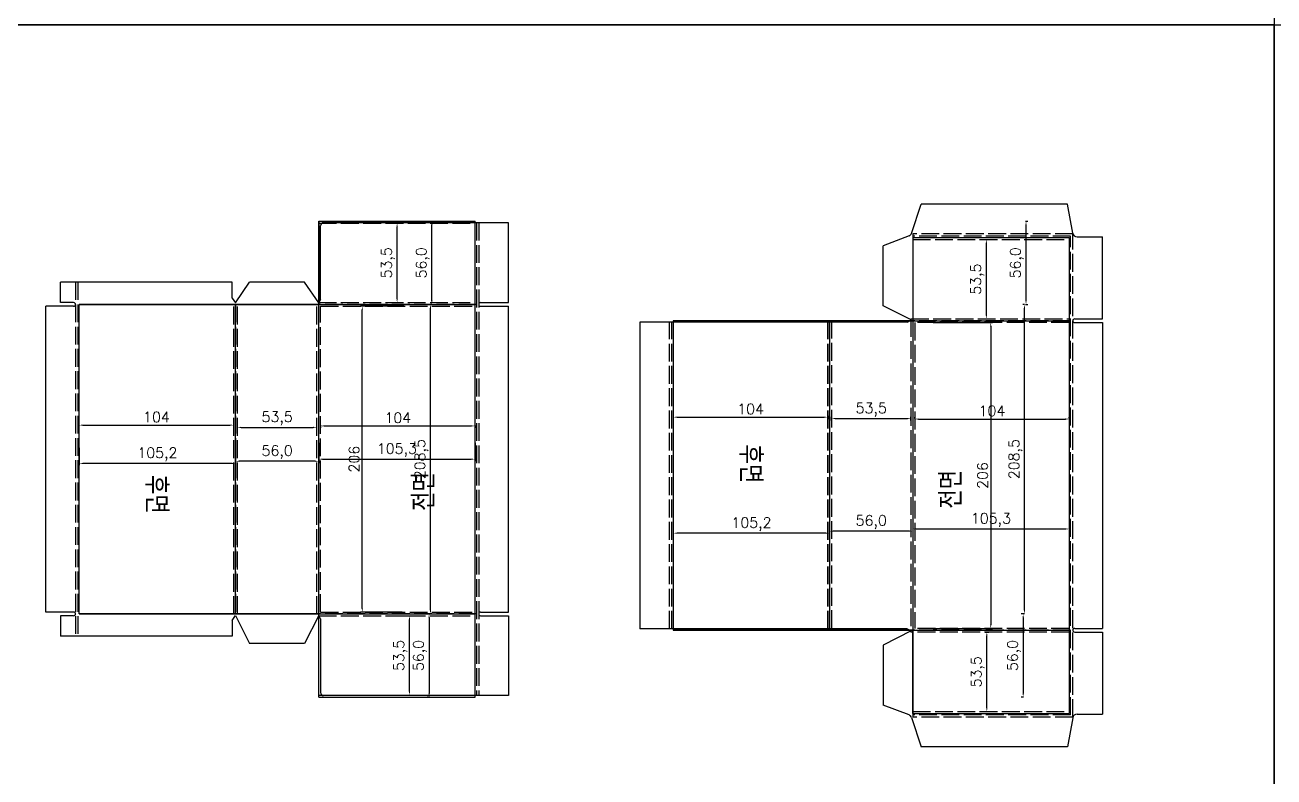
# Model space of a CAD drawing. Header units: millimetres. Extents: x 2179 to 11229, y 1198 to 3756.
# Drawn here: x 5838 to 6679, y 2129 to 2635 of the extents above; entities that cross this region are included whole.
import ezdxf

# ---------------------------------------------------------------- set-up
doc = ezdxf.new("R2010")
doc.units = ezdxf.units.MM
doc.linetypes.add('ACAD_ISO02W100', pattern=[15, 12, -3])
for name, color, linetype in [('기지', 7, 'Continuous'), ('인쇄지', 7, 'Continuous'), ('치수', 7, 'Continuous')]:
    doc.layers.add(name, color=color, linetype=linetype)
doc.styles.get("Standard").update_dxf_attribs({"font": 'txt.shx', "bigfont": 'zfhg.shx'})
doc.dimstyles.new('ISO-25', dxfattribs={"dimtxt": 2.5, "dimasz": 2.5, "dimexe": 1.25, "dimexo": 0.625, "dimtad": 1, "dimtxsty": 'Standard', "dimcen": 2.5, "dimadec": 0, "dimazin": 0, "dimtfac": 1, "dimtmove": 0, "dimatfit": 3, "dimfxl": 0, "dimarcsym": 0})

# ---------------------------------------------------------------- blocks, each defined once
blk = doc.blocks.new('*D247')
at = {"layer": 'DEFPOINTS', "color": 0}
for p in [(6448.6, 2434.72), (6448.6, 2228.72), (6488.08, 2228.72)]:
    blk.add_point(p, dxfattribs=at)
at = {"layer": '치수', "color": 0, "lineweight": -2}
for p, q in [((6449.22, 2434.72), (6489.33, 2434.72)), ((6488.08, 2432.22), (6488.08, 2231.22)), ((6449.22, 2228.72), (6489.33, 2228.72))]:
    blk.add_line(p, q, dxfattribs=at)
at = {"layer": '치수', "color": 0}
for points in [[(6487.66, 2432.22), (6488.49, 2432.22), (6488.08, 2434.72)], [(6487.66, 2231.22), (6488.49, 2231.22), (6488.08, 2228.72)]]:
    blk.add_solid(points, dxfattribs=at)
at = {"layer": '치수', "color": 0, "insert": (6482.58, 2331.72), "char_height": 7, "attachment_point": 5, "rotation": 90}
blk.add_mtext('206', dxfattribs=at)
blk = doc.blocks.new('*D248')
at = {"layer": 'DEFPOINTS', "color": 0}
for p in [(6483.72, 2226.22), (6485.45, 2226.22), (6482.63, 2172.72)]:
    blk.add_point(p, dxfattribs=at)
at = {"layer": '치수', "color": 0, "lineweight": -2}
for p, q in [((6484.34, 2226.22), (6486.7, 2226.22)), ((6485.45, 2175.22), (6485.45, 2223.72)), ((6483.25, 2172.72), (6486.7, 2172.72))]:
    blk.add_line(p, q, dxfattribs=at)
at = {"layer": '치수', "color": 0}
for points in [[(6485.03, 2223.72), (6485.87, 2223.72), (6485.45, 2226.22)], [(6485.03, 2175.22), (6485.87, 2175.22), (6485.45, 2172.72)]]:
    blk.add_solid(points, dxfattribs=at)
at = {"layer": '치수', "color": 0, "insert": (6479.37, 2199.47), "char_height": 7, "attachment_point": 5, "rotation": 90}
blk.add_mtext('53,5', dxfattribs=at)
blk = doc.blocks.new('*D246')
at = {"layer": 'DEFPOINTS', "color": 0}
for p in [(6484.66, 2490.72), (6485.14, 2490.72), (6484.66, 2437.22)]:
    blk.add_point(p, dxfattribs=at)
at = {"layer": '치수', "color": 0, "lineweight": -2}
for p, q in [((6485.29, 2490.72), (6486.39, 2490.72)), ((6485.14, 2439.72), (6485.14, 2488.22)), ((6485.29, 2437.22), (6486.39, 2437.22))]:
    blk.add_line(p, q, dxfattribs=at)
at = {"layer": '치수', "color": 0}
for points in [[(6484.72, 2488.22), (6485.56, 2488.22), (6485.14, 2490.72)], [(6484.72, 2439.72), (6485.56, 2439.72), (6485.14, 2437.22)]]:
    blk.add_solid(points, dxfattribs=at)
at = {"layer": '치수', "color": 0, "insert": (6479.06, 2463.97), "char_height": 7, "attachment_point": 5, "rotation": 90}
blk.add_mtext('53,5', dxfattribs=at)
blk = doc.blocks.new('*D249')
at = {"layer": 'DEFPOINTS', "color": 0}
for p in [(6436.87, 2369.52), (6540.87, 2369.74), (6540.87, 2369.52)]:
    blk.add_point(p, dxfattribs=at)
at = {"layer": '치수', "color": 0, "lineweight": -2}
for p, q in [((6436.87, 2370.14), (6436.87, 2370.99)), ((6439.37, 2369.74), (6538.37, 2369.74)), ((6540.87, 2370.14), (6540.87, 2370.99))]:
    blk.add_line(p, q, dxfattribs=at)
at = {"layer": '치수', "color": 0}
for points in [[(6439.37, 2370.15), (6439.37, 2369.32), (6436.87, 2369.74)], [(6538.37, 2370.15), (6538.37, 2369.32), (6540.87, 2369.74)]]:
    blk.add_solid(points, dxfattribs=at)
at = {"layer": '치수', "color": 0, "insert": (6488.87, 2375.24), "char_height": 7, "attachment_point": 5}
blk.add_mtext('104', dxfattribs=at)
blk = doc.blocks.new('*D250')
at = {"layer": 'DEFPOINTS', "color": 0}
for p in [(6274.37, 2372.45), (6378.37, 2372.45), (6378.37, 2371)]:
    blk.add_point(p, dxfattribs=at)
at = {"layer": '치수', "color": 0, "lineweight": -2}
for p, q in [((6274.37, 2371.83), (6274.37, 2369.75)), ((6378.37, 2371.83), (6378.37, 2369.75)), ((6276.87, 2371), (6375.87, 2371))]:
    blk.add_line(p, q, dxfattribs=at)
at = {"layer": '치수', "color": 0}
for points in [[(6276.87, 2371.42), (6276.87, 2370.59), (6274.37, 2371)], [(6375.87, 2371.42), (6375.87, 2370.59), (6378.37, 2371)]]:
    blk.add_solid(points, dxfattribs=at)
at = {"layer": '치수', "color": 0, "insert": (6326.37, 2376.5), "char_height": 7, "attachment_point": 5}
blk.add_mtext('104', dxfattribs=at)
blk = doc.blocks.new('*D251')
at = {"layer": 'DEFPOINTS', "color": 0}
for p in [(6380.87, 2368.14), (6434.37, 2370.03), (6434.37, 2368.14)]:
    blk.add_point(p, dxfattribs=at)
at = {"layer": '치수', "color": 0, "lineweight": -2}
for p, q in [((6380.87, 2368.77), (6380.87, 2371.28)), ((6383.37, 2370.03), (6431.87, 2370.03)), ((6434.37, 2368.77), (6434.37, 2371.28))]:
    blk.add_line(p, q, dxfattribs=at)
at = {"layer": '치수', "color": 0}
for points in [[(6383.37, 2370.45), (6383.37, 2369.61), (6380.87, 2370.03)], [(6431.87, 2370.45), (6431.87, 2369.61), (6434.37, 2370.03)]]:
    blk.add_solid(points, dxfattribs=at)
at = {"layer": '치수', "color": 0, "insert": (6407.62, 2376.11), "char_height": 7, "attachment_point": 5}
blk.add_mtext('53,5', dxfattribs=at)
blk = doc.blocks.new('*D252')
at = {"layer": 'DEFPOINTS', "color": 0}
for p in [(5874.36, 2363.37), (5978.36, 2365.63), (5978.36, 2363.37)]:
    blk.add_point(p, dxfattribs=at)
at = {"layer": '치수', "color": 0, "lineweight": -2}
for p, q in [((5874.36, 2364), (5874.36, 2366.88)), ((5876.86, 2365.63), (5975.86, 2365.63)), ((5978.36, 2364), (5978.36, 2366.88))]:
    blk.add_line(p, q, dxfattribs=at)
at = {"layer": '치수', "color": 0}
for points in [[(5876.86, 2366.05), (5876.86, 2365.22), (5874.36, 2365.63)], [(5975.86, 2366.05), (5975.86, 2365.22), (5978.36, 2365.63)]]:
    blk.add_solid(points, dxfattribs=at)
at = {"layer": '치수', "color": 0, "insert": (5926.36, 2371.13), "char_height": 7, "attachment_point": 5}
blk.add_mtext('104', dxfattribs=at)
blk = doc.blocks.new('*D253')
at = {"layer": 'DEFPOINTS', "color": 0}
for p in [(5980.86, 2363.68), (6034.36, 2364.12), (6034.36, 2361.42)]:
    blk.add_point(p, dxfattribs=at)
at = {"layer": '치수', "color": 0, "lineweight": -2}
for p, q in [((5980.86, 2364.3), (5980.86, 2365.37)), ((5983.36, 2364.12), (6031.86, 2364.12)), ((6034.36, 2362.04), (6034.36, 2365.37))]:
    blk.add_line(p, q, dxfattribs=at)
at = {"layer": '치수', "color": 0}
for points in [[(5983.36, 2364.54), (5983.36, 2363.7), (5980.86, 2364.12)], [(6031.86, 2364.54), (6031.86, 2363.7), (6034.36, 2364.12)]]:
    blk.add_solid(points, dxfattribs=at)
at = {"layer": '치수', "color": 0, "insert": (6007.61, 2370.2), "char_height": 7, "attachment_point": 5}
blk.add_mtext('53,5', dxfattribs=at)
blk = doc.blocks.new('*D254')
at = {"layer": 'DEFPOINTS', "color": 0}
for p in [(6036.86, 2366.08), (6140.86, 2366.08), (6140.86, 2365.08)]:
    blk.add_point(p, dxfattribs=at)
at = {"layer": '치수', "color": 0, "lineweight": -2}
for p, q in [((6036.86, 2365.45), (6036.86, 2363.83)), ((6039.36, 2365.08), (6138.36, 2365.08)), ((6140.86, 2365.45), (6140.86, 2363.83))]:
    blk.add_line(p, q, dxfattribs=at)
at = {"layer": '치수', "color": 0}
for points in [[(6039.36, 2365.5), (6039.36, 2364.67), (6036.86, 2365.08)], [(6138.36, 2365.5), (6138.36, 2364.67), (6140.86, 2365.08)]]:
    blk.add_solid(points, dxfattribs=at)
at = {"layer": '치수', "color": 0, "insert": (6088.86, 2370.58), "char_height": 7, "attachment_point": 5}
blk.add_mtext('104', dxfattribs=at)
blk = doc.blocks.new('*D255')
at = {"layer": 'DEFPOINTS', "color": 0}
for p in [(6085.52, 2501.7), (6088.38, 2501.7), (6085.52, 2448.2)]:
    blk.add_point(p, dxfattribs=at)
at = {"layer": '치수', "color": 0, "lineweight": -2}
for p, q in [((6086.15, 2501.7), (6089.63, 2501.7)), ((6088.38, 2450.7), (6088.38, 2499.2)), ((6086.15, 2448.2), (6089.63, 2448.2))]:
    blk.add_line(p, q, dxfattribs=at)
at = {"layer": '치수', "color": 0}
for points in [[(6087.96, 2499.2), (6088.8, 2499.2), (6088.38, 2501.7)], [(6087.96, 2450.7), (6088.8, 2450.7), (6088.38, 2448.2)]]:
    blk.add_solid(points, dxfattribs=at)
at = {"layer": '치수', "color": 0, "insert": (6082.3, 2474.95), "char_height": 7, "attachment_point": 5, "rotation": 90}
blk.add_mtext('53,5', dxfattribs=at)
blk = doc.blocks.new('*D256')
at = {"layer": 'DEFPOINTS', "color": 0}
for p in [(6087.74, 2237.2), (6096.71, 2237.2), (6087.74, 2183.7)]:
    blk.add_point(p, dxfattribs=at)
at = {"layer": '치수', "color": 0, "lineweight": -2}
for p, q in [((6088.36, 2237.2), (6097.96, 2237.2)), ((6096.71, 2186.2), (6096.71, 2234.7)), ((6088.36, 2183.7), (6097.96, 2183.7))]:
    blk.add_line(p, q, dxfattribs=at)
at = {"layer": '치수', "color": 0}
for points in [[(6096.29, 2234.7), (6097.12, 2234.7), (6096.71, 2237.2)], [(6096.29, 2186.2), (6097.12, 2186.2), (6096.71, 2183.7)]]:
    blk.add_solid(points, dxfattribs=at)
at = {"layer": '치수', "color": 0, "insert": (6090.62, 2210.45), "char_height": 7, "attachment_point": 5, "rotation": 90}
blk.add_mtext('53,5', dxfattribs=at)
blk = doc.blocks.new('*D263')
at = {"layer": 'DEFPOINTS', "color": 0}
for p in [(6064.94, 2445.7), (6093.62, 2445.7), (6092.37, 2239.7)]:
    blk.add_point(p, dxfattribs=at)
at = {"layer": '치수', "color": 0, "lineweight": -2}
for p, q in [((6092.99, 2445.7), (6063.69, 2445.7)), ((6064.94, 2242.2), (6064.94, 2443.2)), ((6091.75, 2239.7), (6063.69, 2239.7))]:
    blk.add_line(p, q, dxfattribs=at)
at = {"layer": '치수', "color": 0}
for points in [[(6064.52, 2443.2), (6065.36, 2443.2), (6064.94, 2445.7)], [(6064.52, 2242.2), (6065.36, 2242.2), (6064.94, 2239.7)]]:
    blk.add_solid(points, dxfattribs=at)
at = {"layer": '치수', "color": 0, "insert": (6059.44, 2342.7), "char_height": 7, "attachment_point": 5, "rotation": 90}
blk.add_mtext('206', dxfattribs=at)
blk = doc.blocks.new('*D582')
at = {"layer": 'DEFPOINTS', "color": 0}
for p in [(6110.87, 2446.95), (6111.35, 2446.95), (6111.35, 2238.45)]:
    blk.add_point(p, dxfattribs=at)
at = {"layer": '치수', "color": 0, "lineweight": -2}
for p, q in [((6110.72, 2446.95), (6109.62, 2446.95)), ((6110.87, 2240.95), (6110.87, 2444.45)), ((6110.72, 2238.45), (6109.62, 2238.45))]:
    blk.add_line(p, q, dxfattribs=at)
at = {"layer": '치수', "color": 0}
for points in [[(6110.45, 2444.45), (6111.28, 2444.45), (6110.87, 2446.95)], [(6110.45, 2240.95), (6111.28, 2240.95), (6110.87, 2238.45)]]:
    blk.add_solid(points, dxfattribs=at)
at = {"layer": '치수', "color": 0, "insert": (6104.78, 2342.7), "char_height": 7, "attachment_point": 5, "rotation": 90}
blk.add_mtext('208,5', dxfattribs=at)
blk = doc.blocks.new('*D583')
at = {"layer": 'DEFPOINTS', "color": 0}
for p in [(6110.87, 2502.95), (6111.83, 2502.95), (6110.87, 2446.95)]:
    blk.add_point(p, dxfattribs=at)
at = {"layer": '치수', "color": 0, "lineweight": -2}
for p, q in [((6111.49, 2502.95), (6113.08, 2502.95)), ((6111.83, 2449.45), (6111.83, 2500.45)), ((6111.49, 2446.95), (6113.08, 2446.95))]:
    blk.add_line(p, q, dxfattribs=at)
at = {"layer": '치수', "color": 0}
for points in [[(6111.41, 2500.45), (6112.24, 2500.45), (6111.83, 2502.95)], [(6111.41, 2449.45), (6112.24, 2449.45), (6111.83, 2446.95)]]:
    blk.add_solid(points, dxfattribs=at)
at = {"layer": '치수', "color": 0, "insert": (6105.74, 2474.95), "char_height": 7, "attachment_point": 5, "rotation": 90}
blk.add_mtext('56,0', dxfattribs=at)
blk = doc.blocks.new('*D584')
at = {"layer": 'DEFPOINTS', "color": 0}
for p in [(6110.87, 2238.45), (6109.91, 2182.45), (6110.87, 2182.45)]:
    blk.add_point(p, dxfattribs=at)
at = {"layer": '치수', "color": 0, "lineweight": -2}
for p, q in [((6110.24, 2238.45), (6108.66, 2238.45)), ((6109.91, 2235.95), (6109.91, 2184.95)), ((6110.24, 2182.45), (6108.66, 2182.45))]:
    blk.add_line(p, q, dxfattribs=at)
at = {"layer": '치수', "color": 0}
for points in [[(6109.49, 2235.95), (6110.32, 2235.95), (6109.91, 2238.45)], [(6109.49, 2184.95), (6110.32, 2184.95), (6109.91, 2182.45)]]:
    blk.add_solid(points, dxfattribs=at)
at = {"layer": '치수', "color": 0, "insert": (6103.82, 2210.45), "char_height": 7, "attachment_point": 5, "rotation": 90}
blk.add_mtext('56,0', dxfattribs=at)
blk = doc.blocks.new('*D585')
at = {"layer": 'DEFPOINTS', "color": 0}
for p in [(5979.61, 2342.7), (5979.61, 2341.3), (6035.61, 2342.7)]:
    blk.add_point(p, dxfattribs=at)
at = {"layer": '치수', "color": 0, "lineweight": -2}
for p, q in [((5979.61, 2342.07), (5979.61, 2340.05)), ((6033.11, 2341.3), (5982.11, 2341.3)), ((6035.61, 2342.07), (6035.61, 2340.05))]:
    blk.add_line(p, q, dxfattribs=at)
at = {"layer": '치수', "color": 0}
for points in [[(5982.11, 2341.72), (5982.11, 2340.89), (5979.61, 2341.3)], [(6033.11, 2341.72), (6033.11, 2340.89), (6035.61, 2341.3)]]:
    blk.add_solid(points, dxfattribs=at)
at = {"layer": '치수', "color": 0, "insert": (6007.61, 2347.39), "char_height": 7, "attachment_point": 5}
blk.add_mtext('56,0', dxfattribs=at)
blk = doc.blocks.new('*D586')
at = {"layer": 'DEFPOINTS', "color": 0}
for p in [(5874.36, 2350.89), (5979.61, 2350.89), (5874.36, 2339.87)]:
    blk.add_point(p, dxfattribs=at)
at = {"layer": '치수', "color": 0, "lineweight": -2}
for p, q in [((5874.36, 2350.26), (5874.36, 2338.62)), ((5979.61, 2350.26), (5979.61, 2338.62)), ((5977.11, 2339.87), (5876.86, 2339.87))]:
    blk.add_line(p, q, dxfattribs=at)
at = {"layer": '치수', "color": 0}
for points in [[(5876.86, 2340.28), (5876.86, 2339.45), (5874.36, 2339.87)], [(5977.11, 2340.28), (5977.11, 2339.45), (5979.61, 2339.87)]]:
    blk.add_solid(points, dxfattribs=at)
at = {"layer": '치수', "color": 0, "insert": (5926.98, 2345.95), "char_height": 7, "attachment_point": 5}
blk.add_mtext('105,2', dxfattribs=at)
blk = doc.blocks.new('*D587')
at = {"layer": 'DEFPOINTS', "color": 0}
for p in [(6035.61, 2354.24), (6140.86, 2354.24), (6140.86, 2342.7)]:
    blk.add_point(p, dxfattribs=at)
at = {"layer": '치수', "color": 0, "lineweight": -2}
for p, q in [((6035.61, 2353.62), (6035.61, 2341.45)), ((6140.86, 2353.62), (6140.86, 2341.45)), ((6038.11, 2342.7), (6138.36, 2342.7))]:
    blk.add_line(p, q, dxfattribs=at)
at = {"layer": '치수', "color": 0}
for points in [[(6038.11, 2343.12), (6038.11, 2342.28), (6035.61, 2342.7)], [(6138.36, 2343.12), (6138.36, 2342.28), (6140.86, 2342.7)]]:
    blk.add_solid(points, dxfattribs=at)
at = {"layer": '치수', "color": 0, "insert": (6088.23, 2348.78), "char_height": 7, "attachment_point": 5}
blk.add_mtext('105,3', dxfattribs=at)
blk = doc.blocks.new('*D588')
at = {"layer": 'DEFPOINTS', "color": 0}
for p in [(6510.88, 2446.95), (6511.36, 2446.95), (6511.36, 2238.45)]:
    blk.add_point(p, dxfattribs=at)
at = {"layer": '치수', "color": 0, "lineweight": -2}
for p, q in [((6510.73, 2446.95), (6509.63, 2446.95)), ((6510.88, 2240.95), (6510.88, 2444.45)), ((6510.73, 2238.45), (6509.63, 2238.45))]:
    blk.add_line(p, q, dxfattribs=at)
at = {"layer": '치수', "color": 0}
for points in [[(6510.46, 2444.45), (6511.29, 2444.45), (6510.88, 2446.95)], [(6510.46, 2240.95), (6511.29, 2240.95), (6510.88, 2238.45)]]:
    blk.add_solid(points, dxfattribs=at)
at = {"layer": '치수', "color": 0, "insert": (6504.79, 2342.7), "char_height": 7, "attachment_point": 5, "rotation": 90}
blk.add_mtext('208,5', dxfattribs=at)
blk = doc.blocks.new('*D589')
at = {"layer": 'DEFPOINTS', "color": 0}
for p in [(6510.88, 2502.95), (6511.84, 2502.95), (6510.88, 2446.95)]:
    blk.add_point(p, dxfattribs=at)
at = {"layer": '치수', "color": 0, "lineweight": -2}
for p, q in [((6511.5, 2502.95), (6513.09, 2502.95)), ((6511.84, 2449.45), (6511.84, 2500.45)), ((6511.5, 2446.95), (6513.09, 2446.95))]:
    blk.add_line(p, q, dxfattribs=at)
at = {"layer": '치수', "color": 0}
for points in [[(6511.42, 2500.45), (6512.25, 2500.45), (6511.84, 2502.95)], [(6511.42, 2449.45), (6512.25, 2449.45), (6511.84, 2446.95)]]:
    blk.add_solid(points, dxfattribs=at)
at = {"layer": '치수', "color": 0, "insert": (6505.75, 2474.95), "char_height": 7, "attachment_point": 5, "rotation": 90}
blk.add_mtext('56,0', dxfattribs=at)
blk = doc.blocks.new('*D593')
at = {"layer": 'DEFPOINTS', "color": 0}
for p in [(6435.62, 2307.24), (6540.87, 2307.24), (6540.87, 2295.69)]:
    blk.add_point(p, dxfattribs=at)
at = {"layer": '치수', "color": 0, "lineweight": -2}
for p, q in [((6435.62, 2306.61), (6435.62, 2294.44)), ((6540.87, 2306.61), (6540.87, 2294.44)), ((6438.12, 2295.69), (6538.37, 2295.69))]:
    blk.add_line(p, q, dxfattribs=at)
at = {"layer": '치수', "color": 0}
for points in [[(6438.12, 2296.11), (6438.12, 2295.28), (6435.62, 2295.69)], [(6538.37, 2296.11), (6538.37, 2295.28), (6540.87, 2295.69)]]:
    blk.add_solid(points, dxfattribs=at)
at = {"layer": '치수', "color": 0, "insert": (6488.24, 2301.78), "char_height": 7, "attachment_point": 5}
blk.add_mtext('105,3', dxfattribs=at)
blk = doc.blocks.new('*D591')
at = {"layer": 'DEFPOINTS', "color": 0}
for p in [(6379.62, 2295.69), (6379.62, 2294.3), (6435.62, 2295.69)]:
    blk.add_point(p, dxfattribs=at)
at = {"layer": '치수', "color": 0, "lineweight": -2}
for p, q in [((6379.62, 2295.07), (6379.62, 2293.05)), ((6433.12, 2294.3), (6382.12, 2294.3)), ((6435.62, 2295.07), (6435.62, 2293.05))]:
    blk.add_line(p, q, dxfattribs=at)
at = {"layer": '치수', "color": 0}
for points in [[(6382.12, 2294.71), (6382.12, 2293.88), (6379.62, 2294.3)], [(6433.12, 2294.71), (6433.12, 2293.88), (6435.62, 2294.3)]]:
    blk.add_solid(points, dxfattribs=at)
at = {"layer": '치수', "color": 0, "insert": (6407.62, 2300.38), "char_height": 7, "attachment_point": 5}
blk.add_mtext('56,0', dxfattribs=at)
blk = doc.blocks.new('*D592')
at = {"layer": 'DEFPOINTS', "color": 0}
for p in [(6274.37, 2303.88), (6379.62, 2303.88), (6274.37, 2292.86)]:
    blk.add_point(p, dxfattribs=at)
at = {"layer": '치수', "color": 0, "lineweight": -2}
for p, q in [((6274.37, 2303.26), (6274.37, 2291.61)), ((6379.62, 2303.26), (6379.62, 2291.61)), ((6377.12, 2292.86), (6276.87, 2292.86))]:
    blk.add_line(p, q, dxfattribs=at)
at = {"layer": '치수', "color": 0}
for points in [[(6276.87, 2293.28), (6276.87, 2292.44), (6274.37, 2292.86)], [(6377.12, 2293.28), (6377.12, 2292.44), (6379.62, 2292.86)]]:
    blk.add_solid(points, dxfattribs=at)
at = {"layer": '치수', "color": 0, "insert": (6326.99, 2298.94), "char_height": 7, "attachment_point": 5}
blk.add_mtext('105,2', dxfattribs=at)
blk = doc.blocks.new('*D590')
at = {"layer": 'DEFPOINTS', "color": 0}
for p in [(6510.88, 2238.45), (6509.92, 2182.45), (6510.88, 2182.45)]:
    blk.add_point(p, dxfattribs=at)
at = {"layer": '치수', "color": 0, "lineweight": -2}
for p, q in [((6510.25, 2238.45), (6508.67, 2238.45)), ((6509.92, 2235.95), (6509.92, 2184.95)), ((6510.25, 2182.45), (6508.67, 2182.45))]:
    blk.add_line(p, q, dxfattribs=at)
at = {"layer": '치수', "color": 0}
for points in [[(6509.5, 2235.95), (6510.34, 2235.95), (6509.92, 2238.45)], [(6509.5, 2184.95), (6510.34, 2184.95), (6509.92, 2182.45)]]:
    blk.add_solid(points, dxfattribs=at)
at = {"layer": '치수', "color": 0, "insert": (6503.84, 2210.45), "char_height": 7, "attachment_point": 5, "rotation": 90}
blk.add_mtext('56,0', dxfattribs=at)

msp = doc.modelspace()

# ---------------------------------------------------------------- linework, layer by layer
at = {"color": 6}
for points in [[(5328.818, 3235.181), (6678.818, 3235.181), (6678.818, 2635.181), (5328.818, 2635.181)], [(5328.818, 2635.181), (6678.818, 2635.181), (6678.818, 2035.181), (5328.818, 2035.181)], [(6678.818, 2635.181), (8028.818, 2635.181), (8028.818, 2035.181), (6678.818, 2035.181)]]:
    msp.add_lwpolyline(points, close=True, dxfattribs=at)
at = {"layer": '기지', "color": 3}
for p, q in [((6035.607, 2182.449), (6035.607, 2502.949)), ((6035.607, 2502.949), (6140.857, 2502.949)), ((6435.618, 2491.971), (6435.618, 2171.471)), ((6435.618, 2491.971), (6540.868, 2491.971)), ((5874.357, 2446.949), (6140.857, 2446.949)), ((5979.607, 2238.449), (5979.607, 2446.949)), ((6274.368, 2435.971), (6540.868, 2435.971)), ((6379.618, 2435.971), (6379.618, 2227.471)), ((5874.357, 2238.449), (6140.857, 2238.449)), ((6274.368, 2227.471), (6540.868, 2227.471)), ((6035.607, 2182.449), (6140.857, 2182.449)), ((6435.618, 2171.471), (6540.868, 2171.471))]:
    msp.add_line(p, q, dxfattribs=at)
at = {"layer": '기지'}
for p, q in [((6035.607, 2502.949), (6140.857, 2502.949)), ((6035.607, 2502.949), (6035.607, 2446.949)), ((6140.857, 2182.449), (6140.857, 2502.949)), ((6435.618, 2491.971), (6435.618, 2435.971)), ((6435.618, 2491.971), (6540.868, 2491.971)), ((6540.868, 2491.971), (6540.868, 2171.471)), ((6035.607, 2446.949), (5874.357, 2446.949)), ((5874.357, 2238.449), (5874.357, 2446.949)), ((6274.368, 2435.971), (6274.368, 2227.471)), ((6435.618, 2435.971), (6274.368, 2435.971)), ((6035.607, 2238.449), (5874.357, 2238.449)), ((6035.607, 2182.449), (6035.607, 2238.449)), ((6435.618, 2227.471), (6274.368, 2227.471)), ((6435.618, 2171.471), (6435.618, 2227.471)), ((6035.607, 2182.449), (6140.857, 2182.449)), ((6435.618, 2171.471), (6540.868, 2171.471))]:
    msp.add_line(p, q, dxfattribs=at)
at = {"layer": '인쇄지', "color": 6}
for p, q in [((6434.816, 2494.807), (6441.259, 2514.471)), ((6539.666, 2514.471), (6441.259, 2514.471)), ((6543.27, 2494.927), (6539.666, 2514.471)), ((6036.857, 2450.257), (6036.857, 2499.949)), ((6163.357, 2501.949), (6038.857, 2501.949)), ((6163.357, 2448.199), (6163.357, 2501.949)), ((6433.062, 2493.034), (6415.618, 2486.425)), ((6546.221, 2492.471), (6563.368, 2492.471)), ((6563.368, 2437.221), (6563.368, 2492.471)), ((6415.618, 2445.967), (6415.618, 2486.425)), ((5977.357, 2461.949), (5861.857, 2461.949)), ((5861.857, 2448.199), (5861.857, 2461.949)), ((5977.357, 2451.257), (5977.357, 2461.949)), ((5979.607, 2447.949), (5989.103, 2461.949)), ((6026.111, 2461.949), (5989.103, 2461.949)), ((6035.607, 2447.949), (6026.111, 2461.949)), ((5870.607, 2448.199), (5861.857, 2448.199)), ((5977.357, 2451.257), (5979.607, 2447.949)), ((6036.857, 2450.257), (6035.607, 2447.949)), ((6144.607, 2448.199), (6163.357, 2448.199)), ((5851.857, 2239.699), (5851.857, 2445.699)), ((5870.607, 2445.699), (5851.857, 2445.699)), ((6144.607, 2445.699), (6163.357, 2445.699)), ((6163.357, 2239.699), (6163.357, 2445.699)), ((6434.618, 2436.471), (6415.618, 2445.967)), ((6251.868, 2434.971), (6251.868, 2228.471)), ((6431.848, 2434.971), (6251.868, 2434.971)), ((6431.848, 2434.971), (6434.618, 2436.471)), ((6544.618, 2437.221), (6563.368, 2437.221)), ((6544.618, 2434.721), (6563.368, 2434.721)), ((6563.368, 2434.721), (6563.368, 2228.721)), ((5870.607, 2239.699), (5851.857, 2239.699)), ((5861.857, 2237.199), (5861.857, 2223.449)), ((5870.607, 2237.199), (5861.857, 2237.199)), ((5977.357, 2234.141), (5979.607, 2237.449)), ((5979.607, 2237.449), (5989.103, 2218.449)), ((6035.607, 2237.449), (6026.111, 2218.449)), ((6036.857, 2235.141), (6035.607, 2237.449)), ((6144.607, 2239.699), (6163.357, 2239.699)), ((6144.607, 2237.199), (6163.357, 2237.199)), ((6163.357, 2237.199), (6163.357, 2183.449)), ((5977.357, 2234.141), (5977.357, 2223.449)), ((6036.857, 2235.141), (6036.857, 2185.449)), ((6544.618, 2228.721), (6563.368, 2228.721)), ((5977.357, 2223.449), (5861.857, 2223.449)), ((6431.848, 2228.471), (6251.868, 2228.471)), ((6434.618, 2226.971), (6415.618, 2217.475)), ((6431.848, 2228.471), (6434.618, 2226.971)), ((6544.618, 2226.221), (6563.368, 2226.221)), ((6563.368, 2226.221), (6563.368, 2170.971)), ((6026.111, 2218.449), (5989.103, 2218.449)), ((6415.618, 2217.475), (6415.618, 2177.017)), ((6163.357, 2183.449), (6038.857, 2183.449)), ((6433.062, 2170.408), (6415.618, 2177.017)), ((6546.221, 2170.971), (6563.368, 2170.971)), ((6434.816, 2168.635), (6441.259, 2148.971)), ((6543.27, 2168.515), (6539.666, 2148.971)), ((6539.666, 2148.971), (6441.259, 2148.971))]:
    msp.add_line(p, q, dxfattribs=at)
at = {"layer": '인쇄지', "color": 4, "linetype": 'ACAD_ISO02W100'}
for p, q in [((6141.857, 2501.949), (6141.857, 2183.449)), ((6143.357, 2501.949), (6143.357, 2183.449)), ((6435.618, 2494.471), (6435.618, 2168.971)), ((6543.368, 2494.471), (6435.618, 2494.471)), ((6541.868, 2492.971), (6435.618, 2492.971)), ((6541.868, 2170.471), (6541.868, 2492.971)), ((6543.368, 2168.971), (6543.368, 2494.471)), ((5871.857, 2461.949), (5871.857, 2223.449)), ((5873.357, 2461.949), (5873.357, 2223.449)), ((6141.857, 2446.949), (5871.857, 2446.949)), ((5979.607, 2446.949), (5979.607, 2239.449)), ((6035.607, 2238.449), (6035.607, 2446.949)), ((6271.868, 2228.471), (6271.868, 2434.971)), ((6273.368, 2228.471), (6273.368, 2434.971)), ((6379.618, 2228.471), (6379.618, 2434.971)), ((6541.868, 2435.971), (6435.618, 2435.971)), ((6141.857, 2238.449), (5871.857, 2238.449)), ((6541.868, 2227.471), (6435.618, 2227.471)), ((6541.868, 2170.471), (6435.618, 2170.471)), ((6543.368, 2168.971), (6435.618, 2168.971))]:
    msp.add_line(p, q, dxfattribs=at)
at = {"layer": '인쇄지', "color": 6}
for centre, radius, start, end in [((6038.857, 2499.949), 2, 90, 180), ((6431.999, 2495.84), 3, 290.750077, 339.856044), ((6546.221, 2495.471), 3, 190.45046, 270), ((5870.607, 2446.949), 1.25, 270, 90), ((6144.607, 2446.949), 1.25, 90, 270), ((6544.618, 2435.971), 1.25, 90, 270), ((5870.607, 2238.449), 1.25, 270, 90), ((6144.607, 2238.449), 1.25, 90, 270), ((6544.618, 2227.471), 1.25, 90, 270), ((6038.857, 2185.449), 2, 180, 270), ((6431.999, 2167.602), 3, 20.143956, 69.249923), ((6546.221, 2167.971), 3, 90, 169.54954)]:
    msp.add_arc(centre, radius, start, end, dxfattribs=at)
at = {"layer": '치수', "color": 2, "linetype": 'ACAD_ISO02W100'}
for p, q in [((6035.607, 2501.699), (6140.857, 2501.699)), ((6435.618, 2490.721), (6540.868, 2490.721)), ((6035.607, 2448.199), (6140.857, 2448.199)), ((5978.357, 2238.449), (5978.357, 2446.949)), ((5980.857, 2238.449), (5980.857, 2446.949)), ((6034.357, 2238.449), (6034.357, 2446.949)), ((6036.857, 2239.699), (6036.857, 2445.699)), ((6036.857, 2445.699), (6140.857, 2445.699)), ((6378.368, 2228.471), (6378.368, 2434.971)), ((6380.868, 2435.971), (6380.868, 2227.471)), ((6434.368, 2437.221), (6434.368, 2226.221)), ((6434.368, 2437.221), (6540.868, 2437.221)), ((6436.868, 2434.721), (6436.868, 2228.721)), ((6540.868, 2434.721), (6436.868, 2434.721)), ((6035.607, 2237.199), (6140.857, 2237.199)), ((6036.857, 2239.699), (6140.857, 2239.699)), ((6540.868, 2228.721), (6436.868, 2228.721)), ((6540.868, 2226.221), (6434.368, 2226.221)), ((6035.607, 2183.699), (6140.857, 2183.699)), ((6435.618, 2172.721), (6540.868, 2172.721))]:
    msp.add_line(p, q, dxfattribs=at)

# ---------------------------------------------------------------- texts
at = {"layer": '기지', "color": 1}
for s, rotation, p in [('후면', 270, (6318.901, 2352.629)), ('후면', 270, (5918.891, 2332.168)), ('전면 ', 90, (6113.907, 2307.794)), ('전면 ', 90, (6468.828, 2309.275))]:
    msp.add_text(s, height=15, rotation=rotation, dxfattribs=at).set_placement(p)

# ---------------------------------------------------------------- dimensions: what is measured, and where the dimension line sits
at = {"layer": '치수', "color": 1}
for base, p1, p2, angle, picture, middle in [((6088.379, 2501.699), (6085.525, 2448.199), (6085.525, 2501.699), 90, '*D255', (6082.296, 2474.949)), ((6485.14, 2490.721), (6484.665, 2437.221), (6484.665, 2490.721), 90, '*D246', (6479.056, 2463.971)), ((6064.939, 2445.699), (6092.374, 2239.699), (6093.618, 2445.699), 90, '*D263', (6059.439, 2342.699)), ((6488.076, 2228.721), (6448.596, 2434.721), (6448.596, 2228.721), 90, '*D247', (6482.576, 2331.721)), ((6378.368, 2371.004), (6274.368, 2372.452), (6378.368, 2372.452), 180, '*D250', (6326.368, 2376.504)), ((6434.368, 2370.028), (6380.868, 2368.145), (6434.368, 2368.145), 180, '*D251', (6407.618, 2376.112)), ((5978.357, 2365.635), (5874.357, 2363.371), (5978.357, 2363.371), 180, '*D252', (5926.357, 2371.135)), ((6034.357, 2364.12), (5980.857, 2363.68), (6034.357, 2361.415), 180, '*D253', (6007.607, 2370.203)), ((6140.857, 2365.083), (6036.857, 2366.075), (6140.857, 2366.075), 180, '*D254', (6088.857, 2370.583)), ((6540.868, 2369.735), (6436.868, 2369.516), (6540.868, 2369.516), 180, '*D249', (6488.868, 2375.235)), ((6096.708, 2237.199), (6087.738, 2183.699), (6087.738, 2237.199), 90, '*D256', (6090.625, 2210.449)), ((6485.451, 2226.221), (6482.627, 2172.721), (6483.717, 2226.221), 90, '*D248', (6479.368, 2199.471))]:
    dim = msp.add_linear_dim(base=base, p1=p1, p2=p2, angle=angle, dimstyle='ISO-25', override={"dimtxt": 7, "dimgap": 2, "dimdec": 1, "dimtdec": 1}, dxfattribs=at)
    dim.commit()
    dim.dimension.update_dxf_attribs({"geometry": picture, "text_midpoint": middle})
at = {"layer": '치수', "color": 3}
for base, p1, p2, picture, middle in [((6111.826, 2502.949), (6110.867, 2446.949), (6110.867, 2502.949), '*D583', (6105.743, 2474.949)), ((6511.837, 2502.949), (6510.878, 2446.949), (6510.878, 2502.949), '*D589', (6505.754, 2474.949)), ((6110.867, 2446.949), (6111.346, 2238.449), (6111.346, 2446.949), '*D582', (6104.783, 2342.699)), ((6510.878, 2446.949), (6511.357, 2238.449), (6511.357, 2446.949), '*D588', (6504.794, 2342.699)), ((6109.908, 2182.449), (6110.867, 2238.449), (6110.867, 2182.449), '*D584', (6103.824, 2210.449)), ((6509.919, 2182.449), (6510.878, 2238.449), (6510.878, 2182.449), '*D590', (6503.835, 2210.449))]:
    dim = msp.add_linear_dim(base=base, p1=p1, p2=p2, angle=90, dimstyle='ISO-25', override={"dimtxt": 7, "dimgap": 2, "dimdec": 1, "dimzin": 0, "dimtdec": 1}, dxfattribs=at)
    dim.commit()
    dim.dimension.update_dxf_attribs({"geometry": picture, "text_midpoint": middle})
for base, p1, p2, picture, middle in [((5874.356741833, 2339.865273268), (5979.606741833, 2350.888890962), (5874.356741833, 2350.888890962), '*D586', (5926.981741833, 2345.948606602)), ((5979.607, 2341.303), (6035.607, 2342.699), (5979.607, 2342.699), '*D585', (6007.607, 2347.386)), ((6140.856741833, 2342.698942682), (6035.606741833, 2354.243912996), (6140.856741833, 2354.243912996), '*D587', (6088.231741833, 2348.782276015)), ((6379.618, 2294.296), (6435.618, 2295.692), (6379.618, 2295.692), '*D591', (6407.618, 2300.38)), ((6540.867675031, 2295.692143609), (6435.617675031, 2307.237113923), (6540.867675031, 2307.237113923), '*D593', (6488.242675031, 2301.775476943)), ((6274.367675031, 2292.858474196), (6379.617675031, 2303.88209189), (6274.367675031, 2303.88209189), '*D592', (6326.992675031, 2298.941807529))]:
    dim = msp.add_linear_dim(base=base, p1=p1, p2=p2, dimstyle='ISO-25', override={"dimtxt": 7, "dimgap": 2, "dimdec": 1, "dimzin": 0, "dimtdec": 1}, dxfattribs=at)
    dim.commit()
    dim.dimension.update_dxf_attribs({"geometry": picture, "text_midpoint": middle})

doc.saveas('drawing.dxf')
